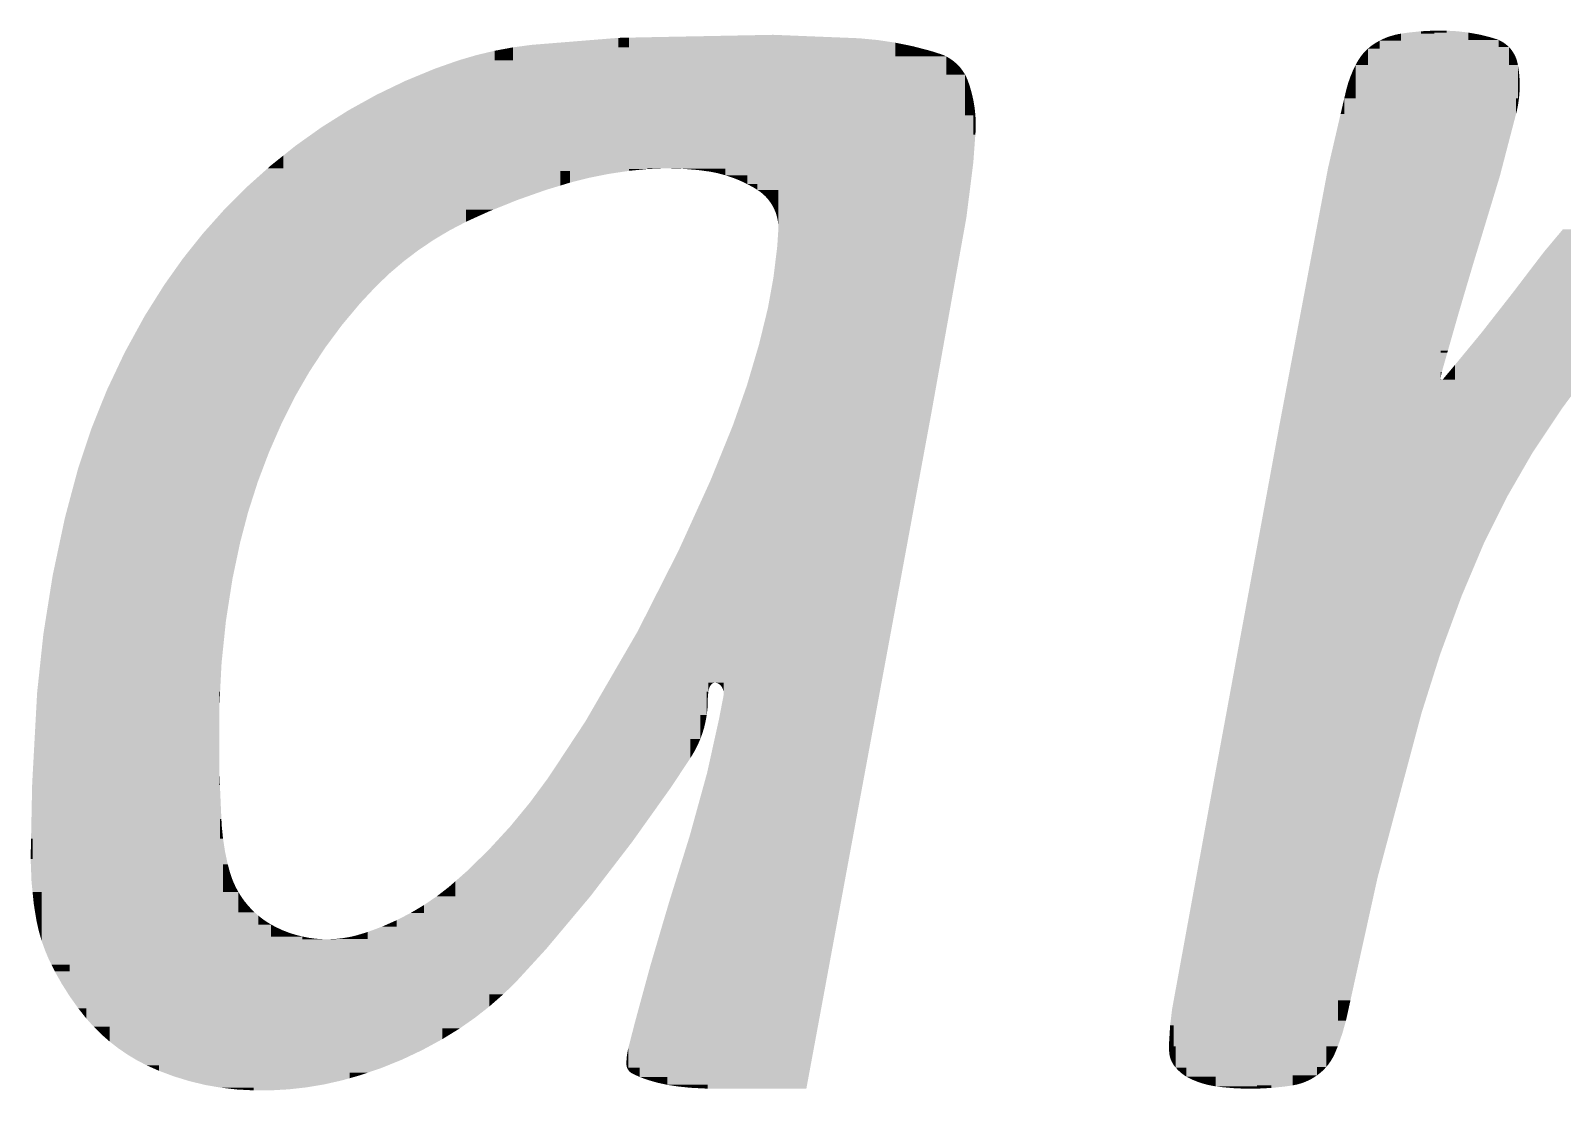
# Model space of a CAD drawing. Extents: x 149 to 8866, y 149 to 4853.
# Drawn here: x 5192.83 to 5232.34, y 4747.76 to 4775.1 of the extents above; entities that cross this region are included whole.
import ezdxf

# ---------------------------------------------------------------- set-up
doc = ezdxf.new("R2010")
doc.units = 0
doc.layers.add('L1D0', color=1, linetype='CONTINUOUS')

msp = doc.modelspace()

# ---------------------------------------------------------------- linework, layer by layer
at = {"layer": 'L1D0'}
for points in [[(5209.608, 4774.946), (5209.987, 4774.953), (5211.316, 4774.946), (5211.316, 4774.979)], [(5211.316, 4774.902), (5211.316, 4774.979), (5211.982, 4774.902), (5211.982, 4774.992)], [(5211.982, 4774.902), (5211.982, 4774.992), (5214.21, 4774.902), (5213.976, 4774.912)], [(5227.923, 4774.962), (5228.024, 4774.99), (5228.024, 4774.962)], [(5228.024, 4774.99), (5228.126, 4775.013), (5228.179, 4774.99), (5228.179, 4775.02)], [(5228.024, 4774.962), (5228.024, 4774.99), (5228.179, 4774.962), (5228.179, 4774.99)], [(5228.179, 4775.02), (5228.35, 4775.047), (5228.694, 4775.02), (5228.694, 4775.083)], [(5228.179, 4774.638), (5228.179, 4775.02), (5229.04, 4774.638), (5229.04, 4775.02)], [(5228.694, 4775.02), (5228.694, 4775.083), (5229.04, 4775.02), (5229.04, 4775.1)], [(5229.04, 4775.049), (5229.04, 4775.1), (5229.355, 4775.049), (5229.355, 4775.1)], [(5229.04, 4774.674), (5229.04, 4775.049), (5229.922, 4774.674), (5229.922, 4775.049)], [(5229.355, 4775.049), (5229.355, 4775.1), (5229.922, 4775.049), (5229.64, 4775.083)], [(5229.922, 4774.856), (5229.922, 4775.049), (5230.202, 4774.856), (5230.202, 4774.999)], [(5230.202, 4774.856), (5230.202, 4774.999), (5230.478, 4774.856), (5230.478, 4774.931)], [(5203.877, 4774.335), (5204.339, 4774.47), (5204.806, 4774.335), (5204.806, 4774.581)], [(5204.806, 4774.335), (5204.806, 4774.581), (5205.279, 4774.335), (5205.279, 4774.669)], [(5205.279, 4774.669), (5205.756, 4774.733), (5205.996, 4774.669), (5205.996, 4774.752)], [(5205.279, 4771.482), (5205.279, 4774.669), (5208.268, 4771.482), (5208.268, 4774.669)], [(5205.996, 4774.669), (5205.996, 4774.752), (5207.988, 4774.669), (5207.988, 4774.913)], [(5207.988, 4774.669), (5207.988, 4774.913), (5208.268, 4774.669), (5208.268, 4774.919)], [(5208.268, 4771.529), (5208.268, 4774.919), (5208.741, 4771.529), (5208.741, 4774.929)], [(5208.741, 4771.546), (5208.741, 4774.929), (5209.608, 4771.546), (5209.608, 4774.946)], [(5209.608, 4771.538), (5209.608, 4774.946), (5211.316, 4771.538), (5211.316, 4774.946)], [(5211.316, 4773.964), (5211.316, 4774.902), (5214.21, 4773.964), (5214.21, 4774.902)], [(5214.21, 4774.789), (5214.21, 4774.902), (5215.139, 4774.789), (5214.676, 4774.858)], [(5214.21, 4774.434), (5214.21, 4774.789), (5215.139, 4774.434), (5215.139, 4774.789)], [(5215.139, 4774.434), (5215.139, 4774.789), (5215.598, 4774.434), (5215.598, 4774.695)], [(5215.598, 4774.434), (5215.598, 4774.695), (5216.051, 4774.434), (5216.051, 4774.576)], [(5216.051, 4774.505), (5216.051, 4774.576), (5216.274, 4774.505)], [(5227.213, 4774.52), (5227.27, 4774.581), (5227.33, 4774.52), (5227.33, 4774.638)], [(5227.33, 4774.638), (5227.394, 4774.691), (5227.631, 4774.638), (5227.631, 4774.691)], [(5227.33, 4774.212), (5227.33, 4774.638), (5229.04, 4774.212), (5229.04, 4774.638)], [(5227.394, 4774.691), (5227.461, 4774.74), (5227.631, 4774.691), (5227.631, 4774.74)], [(5227.461, 4774.74), (5227.496, 4774.762), (5227.54, 4774.74), (5227.54, 4774.791)], [(5227.54, 4774.791), (5227.631, 4774.842), (5227.631, 4774.791)], [(5227.54, 4774.74), (5227.54, 4774.791), (5227.631, 4774.74), (5227.631, 4774.791)], [(5227.631, 4774.842), (5227.726, 4774.888), (5227.923, 4774.842), (5227.923, 4774.888)], [(5227.631, 4774.638), (5227.631, 4774.842), (5228.179, 4774.638), (5228.179, 4774.842)], [(5227.726, 4774.888), (5227.823, 4774.928), (5227.923, 4774.888), (5227.923, 4774.962)], [(5227.923, 4774.842), (5227.923, 4774.962), (5228.179, 4774.842), (5228.179, 4774.962)], [(5229.04, 4774.212), (5229.04, 4774.674), (5230.968, 4774.212), (5230.968, 4774.674)], [(5229.922, 4774.674), (5229.922, 4774.856), (5230.704, 4774.674), (5230.704, 4774.856)], [(5230.478, 4774.856), (5230.478, 4774.931), (5230.614, 4774.856), (5230.614, 4774.889)], [(5230.614, 4774.856), (5230.614, 4774.889), (5230.704, 4774.856), (5230.645, 4774.88)], [(5230.704, 4774.796), (5230.704, 4774.856), (5230.818, 4774.796), (5230.762, 4774.828)], [(5230.704, 4774.759), (5230.704, 4774.796), (5230.871, 4774.759), (5230.818, 4774.796)], [(5230.704, 4774.674), (5230.704, 4774.759), (5230.871, 4774.674), (5230.871, 4774.759)], [(5230.871, 4774.674), (5230.871, 4774.759), (5230.968, 4774.674), (5230.921, 4774.718)], [(5230.968, 4774.575), (5230.968, 4774.674), (5231.05, 4774.575), (5231.011, 4774.626)], [(5230.968, 4774.521), (5230.968, 4774.575), (5231.085, 4774.521), (5231.05, 4774.575)], [(5203.262, 4774.119), (5203.65, 4774.255), (5203.877, 4774.119), (5203.877, 4774.335)], [(5203.877, 4773.804), (5203.877, 4774.335), (5205.279, 4773.804), (5205.279, 4774.335)], [(5214.21, 4773.964), (5214.21, 4774.434), (5216.45, 4773.964), (5216.45, 4774.434)], [(5216.051, 4774.434), (5216.051, 4774.505), (5216.274, 4774.434), (5216.274, 4774.505)], [(5216.274, 4774.466), (5216.274, 4774.505), (5216.382, 4774.466), (5216.31, 4774.494)], [(5216.274, 4774.434), (5216.274, 4774.466), (5216.45, 4774.434), (5216.382, 4774.466)], [(5216.45, 4774.355), (5216.45, 4774.434), (5216.581, 4774.355), (5216.517, 4774.397)], [(5216.45, 4774.31), (5216.45, 4774.355), (5216.642, 4774.31), (5216.581, 4774.355)], [(5216.45, 4774.261), (5216.45, 4774.31), (5216.7, 4774.261), (5216.642, 4774.31)], [(5216.45, 4774.208), (5216.45, 4774.261), (5216.755, 4774.208), (5216.7, 4774.261)], [(5216.45, 4774.092), (5216.45, 4774.208), (5216.755, 4774.092), (5216.755, 4774.208)], [(5216.755, 4774.092), (5216.755, 4774.208), (5216.853, 4774.092), (5216.807, 4774.152)], [(5226.877, 4773.914), (5226.939, 4774.065), (5227.009, 4773.914), (5227.009, 4774.212)], [(5227.009, 4774.212), (5227.048, 4774.283), (5227.33, 4774.212), (5227.33, 4774.283)], [(5227.009, 4773.354), (5227.009, 4774.212), (5231.196, 4773.354), (5231.196, 4774.212)], [(5227.048, 4774.283), (5227.069, 4774.319), (5227.33, 4774.283), (5227.33, 4774.319)], [(5227.069, 4774.319), (5227.113, 4774.389), (5227.33, 4774.319), (5227.33, 4774.389)], [(5227.113, 4774.389), (5227.161, 4774.456), (5227.33, 4774.389), (5227.33, 4774.456)], [(5227.161, 4774.456), (5227.213, 4774.52), (5227.33, 4774.456), (5227.33, 4774.52)], [(5230.968, 4774.464), (5230.968, 4774.521), (5231.116, 4774.464), (5231.085, 4774.521)], [(5230.968, 4774.406), (5230.968, 4774.464), (5231.143, 4774.406), (5231.116, 4774.464)], [(5230.968, 4774.345), (5230.968, 4774.406), (5231.165, 4774.345), (5231.143, 4774.406)], [(5230.968, 4774.283), (5230.968, 4774.345), (5231.182, 4774.283), (5231.165, 4774.345)], [(5230.968, 4774.212), (5230.968, 4774.283), (5231.196, 4774.212), (5231.182, 4774.283)], [(5231.196, 4774.009), (5231.196, 4774.212), (5231.227, 4774.009), (5231.204, 4774.171)], [(5201.038, 4773.048), (5201.758, 4773.447), (5202.5, 4773.048), (5202.5, 4773.804)], [(5202.5, 4773.804), (5203.262, 4774.119), (5203.877, 4773.804), (5203.877, 4774.119)], [(5202.5, 4772.609), (5202.5, 4773.804), (5205.279, 4772.609), (5205.279, 4773.804)], [(5211.316, 4772.915), (5211.316, 4773.964), (5216.937, 4772.915), (5216.937, 4773.964)], [(5216.45, 4773.964), (5216.45, 4774.092), (5216.853, 4773.964), (5216.853, 4774.092)], [(5216.853, 4773.964), (5216.853, 4774.092), (5216.937, 4773.964), (5216.898, 4774.029)], [(5216.937, 4773.826), (5216.937, 4773.964), (5217.002, 4773.826), (5216.971, 4773.896)], [(5216.937, 4773.79), (5216.937, 4773.826), (5217.014, 4773.79), (5217.002, 4773.826)], [(5216.937, 4773.697), (5216.937, 4773.79), (5217.048, 4773.697), (5217.014, 4773.79)], [(5226.823, 4773.761), (5226.877, 4773.914), (5227.009, 4773.761), (5227.009, 4773.914)], [(5231.196, 4773.846), (5231.196, 4774.009), (5231.24, 4773.846), (5231.227, 4774.009)], [(5231.196, 4773.682), (5231.196, 4773.846), (5231.244, 4773.682), (5231.24, 4773.846)], [(5216.937, 4773.505), (5216.937, 4773.697), (5217.104, 4773.505), (5217.048, 4773.697)], [(5216.937, 4773.31), (5216.937, 4773.505), (5217.149, 4773.31), (5217.104, 4773.505)], [(5226.718, 4773.354), (5226.758, 4773.525), (5227.009, 4773.354), (5227.009, 4773.525)], [(5226.758, 4773.525), (5226.777, 4773.604), (5227.009, 4773.525), (5227.009, 4773.604)], [(5226.777, 4773.604), (5226.823, 4773.761), (5227.009, 4773.604), (5227.009, 4773.761)], [(5231.196, 4773.518), (5231.196, 4773.682), (5231.239, 4773.518), (5231.244, 4773.682)], [(5231.196, 4773.354), (5231.196, 4773.518), (5231.225, 4773.354), (5231.239, 4773.518)], [(5200.34, 4772.609), (5201.038, 4773.048), (5202.5, 4772.609), (5202.5, 4773.048)], [(5216.937, 4773.113), (5216.937, 4773.31), (5217.182, 4773.113), (5217.149, 4773.31)], [(5216.937, 4772.915), (5216.937, 4773.113), (5217.203, 4772.915), (5217.182, 4773.113)], [(5226.624, 4772.952), (5226.718, 4773.354), (5226.718, 4772.952)], [(5226.718, 4772.952), (5226.718, 4773.354), (5231.149, 4772.952), (5231.149, 4773.354)], [(5231.149, 4773.193), (5231.149, 4773.354), (5231.202, 4773.193), (5231.225, 4773.354)], [(5231.149, 4772.952), (5231.149, 4773.193), (5231.17, 4773.032), (5231.202, 4773.193)], [(5199.669, 4772.132), (5200.34, 4772.609), (5200.34, 4772.132)], [(5200.34, 4770.686), (5200.34, 4772.609), (5205.279, 4770.686), (5205.279, 4772.609)], [(5211.316, 4771.142), (5211.316, 4772.915), (5211.579, 4771.142), (5211.579, 4772.915)], [(5211.579, 4771.701), (5211.579, 4772.915), (5217.149, 4771.701), (5217.149, 4772.915)], [(5217.149, 4772.716), (5217.149, 4772.915), (5217.212, 4772.716), (5217.203, 4772.915)], [(5217.149, 4772.516), (5217.149, 4772.716), (5217.209, 4772.516), (5217.212, 4772.716)], [(5226.299, 4771.555), (5226.624, 4772.952), (5230.785, 4771.555), (5231.149, 4772.952)], [(5217.149, 4772.417), (5217.149, 4772.516), (5217.201, 4772.417), (5217.209, 4772.516)], [(5217.149, 4771.701), (5217.149, 4772.417), (5217.201, 4772.417)], [(5198.946, 4771.546), (5199.024, 4771.616), (5199.347, 4771.546), (5199.347, 4771.874)], [(5199.347, 4771.874), (5199.669, 4772.132), (5200.34, 4771.874), (5200.34, 4772.132)], [(5199.347, 4771.546), (5199.347, 4771.874), (5200.34, 4771.546), (5200.34, 4771.874)], [(5198.409, 4771.065), (5198.946, 4771.546), (5200.34, 4771.065), (5200.34, 4771.546)], [(5205.279, 4771.102), (5205.279, 4771.482), (5206.497, 4771.102), (5206.497, 4771.482)], [(5206.497, 4771.102), (5206.497, 4771.482), (5206.745, 4771.178), (5206.745, 4771.482)], [(5206.745, 4771.178), (5206.745, 4771.482), (5207.247, 4771.304), (5207.247, 4771.482)], [(5207.247, 4771.304), (5207.247, 4771.482), (5207.756, 4771.405), (5207.756, 4771.482)], [(5207.756, 4771.405), (5207.756, 4771.482), (5208.268, 4771.482)], [(5208.268, 4771.482), (5208.268, 4771.529), (5208.526, 4771.508), (5208.741, 4771.529)], [(5208.741, 4771.529), (5208.741, 4771.546), (5209.174, 4771.546)], [(5209.608, 4771.538), (5209.174, 4771.546), (5209.608, 4771.546)], [(5210.041, 4771.504), (5209.608, 4771.538), (5210.041, 4771.538)], [(5210.256, 4771.475), (5210.041, 4771.504), (5210.256, 4771.538), (5210.041, 4771.538)], [(5210.256, 4771.475), (5210.256, 4771.538), (5210.556, 4771.475), (5210.556, 4771.538)], [(5210.556, 4771.421), (5210.357, 4771.461), (5210.556, 4771.475), (5210.256, 4771.475)], [(5210.752, 4771.368), (5210.556, 4771.421), (5210.752, 4771.538), (5210.556, 4771.538)], [(5210.752, 4771.368), (5210.752, 4771.538), (5211.316, 4771.368), (5211.316, 4771.538)], [(5211.579, 4770.99), (5211.579, 4771.701), (5217.06, 4770.99), (5217.149, 4771.701)], [(5226.262, 4771.361), (5226.299, 4771.555), (5230.735, 4771.361), (5230.785, 4771.555)], [(5197.825, 4770.48), (5198.409, 4771.065), (5200.34, 4770.48), (5200.34, 4771.065)], [(5205.279, 4770.988), (5205.279, 4771.102), (5206.119, 4770.988), (5206.497, 4771.102)], [(5210.944, 4771.305), (5210.752, 4771.368), (5210.944, 4771.368)], [(5210.944, 4771.305), (5210.944, 4771.368), (5211.316, 4771.305), (5211.316, 4771.368)], [(5211.132, 4771.229), (5210.944, 4771.305), (5211.316, 4771.229), (5211.316, 4771.305)], [(5211.316, 4771.142), (5211.132, 4771.229), (5211.316, 4771.229)], [(5211.579, 4770.99), (5211.494, 4771.044), (5211.579, 4771.142), (5211.316, 4771.142)], [(5225.964, 4769.786), (5226.262, 4771.361), (5230.258, 4769.786), (5230.735, 4771.361)], [(5200.34, 4770.48), (5200.34, 4770.686), (5204.767, 4770.48), (5205.279, 4770.686)], [(5205.279, 4770.686), (5205.279, 4770.988), (5205.372, 4770.724), (5206.119, 4770.988)], [(5211.612, 4770.969), (5211.579, 4770.99), (5211.734, 4770.969), (5211.734, 4770.99)], [(5211.675, 4770.923), (5211.612, 4770.969), (5211.734, 4770.923), (5211.734, 4770.969)], [(5211.734, 4770.873), (5211.675, 4770.923), (5211.734, 4770.923)], [(5211.734, 4770.873), (5211.734, 4770.99), (5212.12, 4770.873), (5212.12, 4770.99)], [(5211.843, 4770.761), (5211.79, 4770.819), (5211.843, 4770.873), (5211.734, 4770.873)], [(5211.843, 4770.761), (5211.843, 4770.873), (5212.12, 4770.761), (5212.12, 4770.873)], [(5211.891, 4770.7), (5211.843, 4770.761), (5212.12, 4770.7), (5212.12, 4770.761)], [(5211.936, 4770.636), (5211.891, 4770.7), (5212.12, 4770.636), (5212.12, 4770.7)], [(5211.976, 4770.569), (5211.936, 4770.636), (5212.12, 4770.569), (5212.12, 4770.636)], [(5212.12, 4769.932), (5212.12, 4770.99), (5216.908, 4769.932), (5216.908, 4770.99)], [(5216.908, 4769.932), (5216.908, 4770.99), (5216.97, 4770.277), (5217.06, 4770.99)], [(5196.759, 4769.217), (5197.274, 4769.863), (5197.825, 4769.217), (5197.825, 4770.48)], [(5197.825, 4769.217), (5197.825, 4770.48), (5201.589, 4769.217), (5201.589, 4770.48)], [(5201.589, 4769.702), (5201.589, 4770.48), (5203.231, 4769.702), (5203.231, 4770.48)], [(5203.231, 4770.166), (5203.231, 4770.48), (5204.061, 4770.166), (5204.061, 4770.48)], [(5204.061, 4770.265), (5204.061, 4770.48), (5204.277, 4770.265), (5204.277, 4770.48)], [(5204.061, 4770.166), (5204.061, 4770.265), (5204.277, 4770.265)], [(5204.277, 4770.265), (5204.277, 4770.48), (5204.638, 4770.428), (5204.767, 4770.48)], [(5212.011, 4770.5), (5211.976, 4770.569), (5212.12, 4770.5), (5212.12, 4770.569)], [(5212.042, 4770.428), (5212.011, 4770.5), (5212.12, 4770.428), (5212.12, 4770.5)], [(5212.067, 4770.355), (5212.042, 4770.428), (5212.12, 4770.355), (5212.12, 4770.428)], [(5212.088, 4770.28), (5212.067, 4770.355), (5212.12, 4770.28), (5212.12, 4770.355)], [(5212.104, 4770.204), (5212.088, 4770.28), (5212.12, 4770.204), (5212.12, 4770.28)], [(5203.231, 4769.702), (5203.231, 4770.166), (5203.64, 4769.946), (5204.061, 4770.166)], [(5211.993, 4768.727), (5212.091, 4769.529), (5212.117, 4768.727), (5212.117, 4769.932)], [(5212.114, 4770.127), (5212.104, 4770.204), (5212.12, 4770.127), (5212.12, 4770.204)], [(5212.12, 4770.049), (5212.114, 4770.127), (5212.12, 4770.127)], [(5212.117, 4769.932), (5212.12, 4769.97), (5212.12, 4769.932)], [(5212.117, 4768.727), (5212.117, 4769.932), (5216.692, 4768.727), (5216.692, 4769.932)], [(5216.692, 4768.727), (5216.692, 4769.932), (5216.843, 4769.571), (5216.908, 4769.932)], [(5231.868, 4769.389), (5232.358, 4769.974), (5234.748, 4769.389), (5234.748, 4769.974)], [(5201.589, 4769.436), (5201.589, 4769.702), (5202.837, 4769.436), (5203.231, 4769.702)], [(5201.589, 4769.149), (5201.589, 4769.436), (5202.458, 4769.149), (5202.837, 4769.436)], [(5225.691, 4768.338), (5225.923, 4769.567), (5229.823, 4768.338), (5229.823, 4769.567)], [(5225.923, 4769.567), (5225.964, 4769.786), (5229.823, 4769.567), (5229.823, 4769.786)], [(5229.823, 4769.12), (5229.823, 4769.786), (5230.055, 4769.12), (5230.258, 4769.786)], [(5196.153, 4768.339), (5196.281, 4768.543), (5196.759, 4768.339), (5196.759, 4769.217)], [(5196.759, 4768.339), (5196.759, 4769.217), (5201.589, 4768.339), (5201.589, 4769.217)], [(5201.589, 4768.84), (5201.589, 4769.149), (5202.095, 4768.84), (5202.458, 4769.149)], [(5229.823, 4768.338), (5229.823, 4769.12), (5229.857, 4768.453), (5230.055, 4769.12)], [(5231.066, 4768.338), (5231.504, 4768.913), (5231.868, 4768.338), (5231.868, 4769.389)], [(5231.868, 4768.338), (5231.868, 4769.389), (5234.748, 4768.338), (5234.748, 4769.389)], [(5201.589, 4768.339), (5201.589, 4768.84), (5201.751, 4768.512), (5202.095, 4768.84)], [(5211.848, 4767.933), (5211.993, 4768.727), (5216.55, 4767.933), (5216.692, 4768.727)], [(5195.774, 4767.737), (5196.061, 4768.193), (5196.153, 4767.737), (5196.153, 4768.339)], [(5196.153, 4767.737), (5196.153, 4768.339), (5200.022, 4767.737), (5200.022, 4768.339)], [(5200.022, 4768.07), (5200.022, 4768.339), (5201.337, 4768.07), (5201.589, 4768.339)], [(5225.603, 4767.873), (5225.691, 4768.338), (5229.686, 4767.873), (5229.823, 4768.338)], [(5230.621, 4767.77), (5231.066, 4768.338), (5233.466, 4767.77), (5233.466, 4768.338)], [(5200.022, 4767.505), (5200.022, 4768.07), (5200.864, 4767.505), (5201.337, 4768.07)], [(5211.622, 4767.007), (5211.752, 4767.54), (5211.848, 4767.007), (5211.848, 4767.933)], [(5211.848, 4767.007), (5211.848, 4767.933), (5216.384, 4767.007), (5216.55, 4767.933)], [(5225.409, 4766.846), (5225.603, 4767.873), (5229.392, 4766.846), (5229.392, 4767.873)], [(5229.392, 4766.846), (5229.392, 4767.873), (5229.519, 4767.292), (5229.686, 4767.873)], [(5195.023, 4766.298), (5195.256, 4766.791), (5195.774, 4766.298), (5195.774, 4767.737)], [(5195.774, 4766.298), (5195.774, 4767.737), (5200.022, 4766.298), (5200.022, 4767.737)], [(5200.022, 4766.298), (5200.022, 4767.505), (5200.426, 4766.914), (5200.864, 4767.505)], [(5229.879, 4766.846), (5230.256, 4767.303), (5230.621, 4766.846), (5230.621, 4767.77)], [(5230.621, 4766.846), (5230.621, 4767.77), (5233.466, 4766.846), (5233.466, 4767.77)], [(5211.312, 4765.956), (5211.622, 4767.007), (5216.196, 4765.956), (5216.384, 4767.007)], [(5225.125, 4765.344), (5225.409, 4766.846), (5229.208, 4765.344), (5229.208, 4766.846)], [(5229.208, 4766.791), (5229.208, 4766.846), (5229.376, 4766.791), (5229.392, 4766.846)], [(5229.208, 4766.29), (5229.208, 4766.791), (5229.234, 4766.29), (5229.376, 4766.791)], [(5229.571, 4765.344), (5229.571, 4766.472), (5229.879, 4765.344), (5229.879, 4766.846)], [(5229.879, 4766.494), (5229.879, 4766.846), (5233.178, 4766.494), (5233.466, 4766.846)], [(5194.601, 4765.332), (5194.795, 4765.816), (5195.023, 4765.332), (5195.023, 4766.298)], [(5195.023, 4765.332), (5195.023, 4766.298), (5199.49, 4765.332), (5199.49, 4766.298)], [(5199.49, 4765.332), (5199.49, 4766.298), (5199.654, 4765.661), (5200.022, 4766.298)], [(5229.208, 4766.263), (5229.208, 4766.29), (5229.226, 4766.263), (5229.234, 4766.29)], [(5229.26, 4766.101), (5229.571, 4766.472), (5229.571, 4766.101)], [(5229.879, 4765.344), (5229.879, 4766.494), (5232.329, 4765.344), (5233.178, 4766.494)], [(5210.743, 4764.413), (5210.949, 4764.921), (5211.312, 4764.413), (5211.312, 4765.956)], [(5211.312, 4764.413), (5211.312, 4765.956), (5215.915, 4764.413), (5215.915, 4765.956)], [(5215.915, 4764.413), (5215.915, 4765.956), (5216.069, 4765.245), (5216.196, 4765.956)], [(5229.208, 4766.206), (5229.208, 4766.263), (5229.215, 4766.206), (5229.226, 4766.263)], [(5229.208, 4766.149), (5229.208, 4766.206), (5229.215, 4766.206)], [(5229.208, 4766.103), (5229.208, 4766.114), (5229.212, 4766.103)], [(5229.208, 4766.095), (5229.208, 4766.103), (5229.221, 4766.095), (5229.212, 4766.103)], [(5229.208, 4766.09), (5229.208, 4766.095), (5229.232, 4766.09), (5229.221, 4766.095)], [(5229.208, 4765.344), (5229.208, 4766.09), (5229.571, 4765.344), (5229.571, 4766.09)], [(5229.245, 4766.09), (5229.256, 4766.096), (5229.26, 4766.09), (5229.26, 4766.101)], [(5229.26, 4766.09), (5229.26, 4766.101), (5229.571, 4766.09), (5229.571, 4766.101)], [(5194.197, 4764.22), (5194.394, 4764.814), (5194.601, 4764.22), (5194.601, 4765.332)], [(5194.601, 4764.22), (5194.601, 4765.332), (5198.98, 4764.22), (5198.98, 4765.332)], [(5198.98, 4764.22), (5198.98, 4765.332), (5199.307, 4764.967), (5199.49, 4765.332)], [(5225.039, 4764.89), (5225.125, 4765.344), (5230.906, 4764.89), (5230.906, 4765.344)], [(5230.906, 4764.749), (5230.906, 4765.344), (5231.934, 4764.749), (5232.329, 4765.344)], [(5224.701, 4763.052), (5225.039, 4764.89), (5230.906, 4763.052), (5230.906, 4764.89)], [(5230.906, 4764.198), (5230.906, 4764.749), (5231.567, 4764.198), (5231.934, 4764.749)], [(5210.369, 4763.492), (5210.743, 4764.413), (5215.745, 4763.492), (5215.915, 4764.413)], [(5193.914, 4763.27), (5194.054, 4763.791), (5194.197, 4763.27), (5194.197, 4764.22)], [(5194.197, 4763.27), (5194.197, 4764.22), (5198.632, 4763.27), (5198.632, 4764.22)], [(5198.632, 4763.27), (5198.632, 4764.22), (5198.692, 4763.458), (5198.98, 4764.22)], [(5230.906, 4763.052), (5230.906, 4764.198), (5231.567, 4764.198)], [(5193.581, 4761.893), (5193.717, 4762.532), (5193.914, 4761.893), (5193.914, 4763.27)], [(5193.914, 4761.893), (5193.914, 4763.27), (5198.236, 4761.893), (5198.236, 4763.27)], [(5198.236, 4761.893), (5198.236, 4763.27), (5198.443, 4762.681), (5198.632, 4763.27)], [(5209.545, 4761.682), (5210.369, 4763.492), (5215.411, 4761.682), (5215.745, 4763.492)], [(5224.483, 4761.867), (5224.701, 4763.052), (5230.317, 4761.867), (5230.906, 4763.052)], [(5193.387, 4760.957), (5193.4, 4761.039), (5193.581, 4760.957), (5193.581, 4761.893)], [(5193.581, 4760.957), (5193.581, 4761.893), (5198.039, 4760.957), (5198.039, 4761.893)], [(5198.039, 4760.957), (5198.039, 4761.893), (5198.152, 4761.494), (5198.236, 4761.893)], [(5208.49, 4759.6), (5209.096, 4760.796), (5209.545, 4759.6), (5209.545, 4761.682)], [(5209.545, 4760.925), (5209.545, 4761.682), (5215.271, 4760.925), (5215.411, 4761.682)], [(5224.177, 4760.209), (5224.483, 4761.867), (5229.633, 4760.209), (5229.633, 4761.867)], [(5229.633, 4761.258), (5229.633, 4761.867), (5230.06, 4761.258), (5230.317, 4761.867)], [(5229.633, 4760.209), (5229.633, 4761.258), (5229.748, 4760.52), (5230.06, 4761.258)], [(5193.215, 4759.873), (5193.387, 4760.957), (5197.87, 4759.873), (5198.039, 4760.957)], [(5209.545, 4759.6), (5209.545, 4760.925), (5215.026, 4759.6), (5215.271, 4760.925)], [(5223.957, 4759.017), (5224.177, 4760.209), (5229.194, 4759.017), (5229.633, 4760.209)], [(5193.081, 4758.782), (5193.161, 4759.531), (5193.215, 4758.782), (5193.215, 4759.873)], [(5193.215, 4758.782), (5193.215, 4759.873), (5197.757, 4758.782), (5197.87, 4759.873)], [(5207.586, 4758.042), (5208.49, 4759.6), (5208.49, 4758.042)], [(5208.49, 4758.042), (5208.49, 4759.6), (5210.315, 4758.042), (5210.315, 4759.6)], [(5210.315, 4758.275), (5210.315, 4759.6), (5210.708, 4758.275), (5210.708, 4759.6)], [(5210.708, 4758.042), (5210.708, 4759.6), (5214.737, 4758.042), (5215.026, 4759.6)], [(5193.002, 4758.042), (5193.081, 4758.782), (5197.719, 4758.042), (5197.757, 4758.782)], [(5223.676, 4757.489), (5223.957, 4759.017), (5228.71, 4757.489), (5229.194, 4759.017)], [(5192.958, 4757.25), (5192.999, 4758.012), (5193.002, 4757.25), (5193.002, 4758.042)], [(5193.002, 4757.25), (5193.002, 4758.042), (5197.7, 4757.25), (5197.7, 4758.042)], [(5197.7, 4757.686), (5197.7, 4758.042), (5197.719, 4758.042)], [(5207.236, 4757.438), (5207.586, 4758.042), (5207.586, 4757.438)], [(5207.586, 4757.438), (5207.586, 4758.042), (5210.272, 4757.438), (5210.272, 4758.042)], [(5210.272, 4757.96), (5210.272, 4758.042), (5210.305, 4757.96), (5210.315, 4758.042)], [(5210.315, 4758.243), (5210.315, 4758.275), (5210.402, 4758.243), (5210.402, 4758.275)], [(5210.315, 4758.222), (5210.315, 4758.243), (5210.383, 4758.222), (5210.383, 4758.243)], [(5210.315, 4758.193), (5210.315, 4758.222), (5210.364, 4758.193), (5210.383, 4758.222)], [(5210.315, 4758.164), (5210.315, 4758.193), (5210.348, 4758.164), (5210.364, 4758.193)], [(5210.315, 4758.132), (5210.315, 4758.164), (5210.335, 4758.132), (5210.348, 4758.164)], [(5210.315, 4758.099), (5210.315, 4758.132), (5210.325, 4758.099), (5210.335, 4758.132)], [(5210.315, 4758.042), (5210.315, 4758.099), (5210.322, 4758.082), (5210.325, 4758.099)], [(5210.383, 4758.222), (5210.383, 4758.243), (5210.395, 4758.234), (5210.402, 4758.243)], [(5210.402, 4758.268), (5210.402, 4758.275), (5210.442, 4758.268), (5210.442, 4758.275)], [(5210.402, 4758.257), (5210.402, 4758.268), (5210.421, 4758.257), (5210.442, 4758.268)], [(5210.402, 4758.243), (5210.402, 4758.257), (5210.421, 4758.257)], [(5210.442, 4758.268), (5210.442, 4758.275), (5210.465, 4758.274), (5210.488, 4758.275)], [(5210.517, 4758.271), (5210.5, 4758.273), (5210.517, 4758.275), (5210.488, 4758.275)], [(5210.551, 4758.26), (5210.517, 4758.271), (5210.551, 4758.275), (5210.517, 4758.275)], [(5210.551, 4758.26), (5210.551, 4758.275), (5210.609, 4758.26), (5210.609, 4758.275)], [(5210.581, 4758.244), (5210.551, 4758.26), (5210.609, 4758.244), (5210.609, 4758.26)], [(5210.609, 4758.224), (5210.581, 4758.244), (5210.609, 4758.244)], [(5210.609, 4758.224), (5210.609, 4758.275), (5210.708, 4758.224), (5210.708, 4758.275)], [(5210.635, 4758.199), (5210.622, 4758.212), (5210.635, 4758.224), (5210.609, 4758.224)], [(5210.635, 4758.199), (5210.635, 4758.224), (5210.708, 4758.199), (5210.708, 4758.224)], [(5210.658, 4758.169), (5210.635, 4758.199), (5210.708, 4758.169), (5210.708, 4758.199)], [(5210.677, 4758.138), (5210.658, 4758.169), (5210.708, 4758.138), (5210.708, 4758.169)], [(5210.692, 4758.103), (5210.677, 4758.138), (5210.708, 4758.103), (5210.708, 4758.138)], [(5210.708, 4758.042), (5210.703, 4758.068), (5210.708, 4758.103), (5210.692, 4758.103)], [(5210.705, 4757.939), (5210.709, 4757.957), (5210.712, 4757.939), (5210.712, 4757.994)], [(5210.712, 4757.994), (5210.71, 4758.031), (5210.712, 4758.042), (5210.708, 4758.042)], [(5210.712, 4756.69), (5210.712, 4758.042), (5214.487, 4756.69), (5214.737, 4758.042)], [(5210.272, 4757.878), (5210.272, 4757.96), (5210.3, 4757.878), (5210.305, 4757.96)], [(5210.272, 4757.757), (5210.272, 4757.878), (5210.3, 4757.757), (5210.3, 4757.878)], [(5210.272, 4757.438), (5210.272, 4757.757), (5210.291, 4757.597), (5210.3, 4757.757)], [(5210.584, 4757.312), (5210.705, 4757.939), (5210.712, 4757.312), (5210.712, 4757.939)], [(5192.871, 4755.637), (5192.887, 4755.945), (5192.958, 4755.637), (5192.958, 4757.25)], [(5192.958, 4755.637), (5192.958, 4757.25), (5197.7, 4755.637), (5197.7, 4757.25)], [(5206.843, 4756.822), (5207.144, 4757.279), (5207.236, 4756.822), (5207.236, 4757.438)], [(5207.236, 4756.822), (5207.236, 4757.438), (5210.107, 4756.822), (5210.107, 4757.438)], [(5210.107, 4757.281), (5210.107, 4757.438), (5210.244, 4757.281), (5210.272, 4757.438)], [(5210.107, 4757.125), (5210.107, 4757.281), (5210.208, 4757.125), (5210.244, 4757.281)], [(5210.446, 4756.69), (5210.584, 4757.312), (5210.712, 4756.69), (5210.712, 4757.312)], [(5223.533, 4756.715), (5223.676, 4757.489), (5228.504, 4756.715), (5228.71, 4757.489)], [(5206.406, 4756.159), (5206.843, 4756.822), (5206.843, 4756.159)], [(5206.843, 4756.327), (5206.843, 4756.822), (5209.847, 4756.327), (5209.847, 4756.822)], [(5209.847, 4756.675), (5209.847, 4756.822), (5210.043, 4756.675), (5210.107, 4756.822)], [(5210.107, 4756.822), (5210.107, 4757.125), (5210.161, 4756.972), (5210.208, 4757.125)], [(5209.847, 4756.533), (5209.847, 4756.675), (5209.971, 4756.533), (5210.043, 4756.675)], [(5209.847, 4756.327), (5209.847, 4756.533), (5209.891, 4756.394), (5209.971, 4756.533)], [(5210.279, 4755.938), (5210.446, 4756.69), (5214.348, 4755.938), (5214.487, 4756.69)], [(5223.243, 4755.143), (5223.533, 4756.715), (5228.084, 4755.143), (5228.504, 4756.715)], [(5206.185, 4755.825), (5206.406, 4756.159), (5206.843, 4755.825), (5206.843, 4756.159)], [(5206.843, 4755.597), (5206.843, 4756.327), (5209.366, 4755.597), (5209.847, 4756.327)], [(5192.843, 4754.253), (5192.871, 4755.637), (5197.714, 4754.253), (5197.714, 4755.637)], [(5197.7, 4755.637), (5197.7, 4755.945), (5197.714, 4755.637)], [(5197.714, 4754.755), (5197.714, 4755.637), (5197.753, 4754.755)], [(5206.017, 4755.597), (5206.185, 4755.825), (5206.843, 4755.597), (5206.843, 4755.825)], [(5210.074, 4755.195), (5210.279, 4755.938), (5214.21, 4755.195), (5214.348, 4755.938)], [(5205.201, 4754.563), (5205.71, 4755.181), (5206.017, 4754.563), (5206.017, 4755.597)], [(5206.017, 4754.563), (5206.017, 4755.597), (5208.63, 4754.563), (5209.366, 4755.597)], [(5209.837, 4754.335), (5210.074, 4755.195), (5214.051, 4754.335), (5214.21, 4755.195)], [(5222.895, 4753.239), (5223.243, 4755.143), (5227.575, 4753.239), (5228.084, 4755.143)], [(5197.714, 4754.587), (5197.714, 4754.755), (5197.761, 4754.587), (5197.753, 4754.755)], [(5197.714, 4754.253), (5197.714, 4754.587), (5197.795, 4754.253), (5197.761, 4754.587)], [(5204.659, 4753.974), (5205.201, 4754.563), (5205.201, 4753.974)], [(5205.201, 4754.171), (5205.201, 4754.563), (5208.351, 4754.171), (5208.63, 4754.563)], [(5192.838, 4754.022), (5192.843, 4754.253), (5192.882, 4754.022), (5192.882, 4754.253)], [(5192.882, 4752.874), (5192.882, 4754.253), (5197.795, 4752.874), (5197.795, 4754.253)], [(5197.795, 4753.592), (5197.795, 4754.253), (5197.916, 4753.592), (5197.846, 4753.921)], [(5205.201, 4753.149), (5205.201, 4754.171), (5207.566, 4753.149), (5207.566, 4754.171)], [(5207.566, 4753.149), (5207.566, 4754.171), (5207.818, 4753.477), (5208.351, 4754.171)], [(5209.572, 4753.483), (5209.837, 4754.335), (5213.893, 4753.483), (5214.051, 4754.335)], [(5192.832, 4753.728), (5192.838, 4754.022), (5192.882, 4753.728), (5192.882, 4754.022)], [(5192.882, 4752.874), (5192.855, 4753.142), (5192.882, 4753.728), (5192.832, 4753.728)], [(5204.088, 4753.414), (5204.659, 4753.974), (5205.201, 4753.414), (5205.201, 4753.974)], [(5197.795, 4753.429), (5197.795, 4753.592), (5197.96, 4753.429), (5197.916, 4753.592)], [(5197.795, 4753.365), (5197.795, 4753.429), (5197.978, 4753.365), (5197.96, 4753.429)], [(5197.795, 4753.238), (5197.795, 4753.365), (5198.021, 4753.238), (5197.978, 4753.365)], [(5197.795, 4753.114), (5197.795, 4753.238), (5198.07, 4753.114), (5198.021, 4753.238)], [(5203.787, 4753.149), (5204.088, 4753.414), (5205.201, 4753.149), (5205.201, 4753.414)], [(5209.303, 4752.617), (5209.572, 4753.483), (5213.733, 4752.617), (5213.893, 4753.483)], [(5222.317, 4750.075), (5222.895, 4753.239), (5226.876, 4750.075), (5227.575, 4753.239)], [(5192.914, 4752.557), (5192.882, 4752.874), (5193.115, 4752.557), (5193.115, 4752.874)], [(5193.115, 4751.617), (5193.115, 4752.874), (5198.191, 4751.617), (5198.191, 4752.874)], [(5197.795, 4752.993), (5197.795, 4753.114), (5198.127, 4752.993), (5198.07, 4753.114)], [(5197.795, 4752.874), (5197.795, 4752.993), (5198.191, 4752.874), (5198.127, 4752.993)], [(5198.191, 4752.761), (5198.191, 4752.874), (5198.261, 4752.761)], [(5203.315, 4752.767), (5203.635, 4753.016), (5203.787, 4752.767), (5203.787, 4753.149)], [(5203.787, 4751.982), (5203.787, 4753.149), (5206.615, 4751.982), (5206.615, 4753.149)], [(5206.615, 4751.982), (5206.615, 4753.149), (5207.275, 4752.769), (5207.566, 4753.149)], [(5192.961, 4752.267), (5192.914, 4752.557), (5193.115, 4752.267), (5193.115, 4752.557)], [(5198.191, 4752.651), (5198.191, 4752.761), (5198.338, 4752.651), (5198.261, 4752.761)], [(5198.191, 4752.547), (5198.191, 4752.651), (5198.422, 4752.547), (5198.338, 4752.651)], [(5198.191, 4752.447), (5198.191, 4752.547), (5198.511, 4752.447), (5198.422, 4752.547)], [(5198.191, 4752.352), (5198.191, 4752.447), (5198.606, 4752.352), (5198.511, 4752.447)], [(5202.632, 4752.331), (5202.98, 4752.539), (5202.98, 4752.331)], [(5202.98, 4752.539), (5203.315, 4752.767), (5203.787, 4752.539), (5203.787, 4752.767)], [(5202.98, 4751.982), (5202.98, 4752.539), (5203.787, 4751.982), (5203.787, 4752.539)], [(5209.046, 4751.748), (5209.303, 4752.617), (5213.572, 4751.748), (5213.733, 4752.617)], [(5192.983, 4752.135), (5192.961, 4752.267), (5193.115, 4752.135), (5193.115, 4752.267)], [(5193.041, 4751.874), (5192.983, 4752.135), (5193.115, 4751.874), (5193.115, 4752.135)], [(5198.191, 4752.264), (5198.191, 4752.352), (5198.706, 4752.264), (5198.606, 4752.352)], [(5198.191, 4752.035), (5198.191, 4752.264), (5198.706, 4752.035), (5198.706, 4752.264)], [(5198.706, 4752.181), (5198.706, 4752.264), (5198.811, 4752.181)], [(5198.706, 4752.105), (5198.706, 4752.181), (5198.921, 4752.105), (5198.811, 4752.181)], [(5198.706, 4752.035), (5198.706, 4752.105), (5199.035, 4752.035), (5198.921, 4752.105)], [(5201.902, 4751.982), (5202.272, 4752.146), (5202.272, 4751.982)], [(5202.272, 4752.146), (5202.632, 4752.331), (5202.98, 4752.146), (5202.98, 4752.331)], [(5202.272, 4751.982), (5202.272, 4752.146), (5202.98, 4751.982), (5202.98, 4752.146)], [(5193.115, 4751.617), (5193.041, 4751.874), (5193.115, 4751.874)], [(5198.191, 4751.726), (5198.191, 4752.035), (5199.035, 4751.726), (5199.035, 4752.035)], [(5198.191, 4750.181), (5198.191, 4751.726), (5199.839, 4750.181), (5199.839, 4751.726)], [(5199.035, 4751.887), (5199.035, 4752.035), (5199.333, 4751.887), (5199.172, 4751.962)], [(5199.035, 4751.824), (5199.035, 4751.887), (5199.498, 4751.824), (5199.333, 4751.887)], [(5199.035, 4751.726), (5199.035, 4751.824), (5199.498, 4751.726), (5199.498, 4751.824)], [(5199.498, 4751.726), (5199.498, 4751.824), (5199.839, 4751.726), (5199.667, 4751.769)], [(5199.839, 4751.657), (5199.839, 4751.726), (5200.013, 4751.657), (5200.013, 4751.692)], [(5199.839, 4750.181), (5199.839, 4751.657), (5200.366, 4750.181), (5200.366, 4751.657)], [(5200.013, 4751.657), (5200.013, 4751.692), (5200.189, 4751.657), (5200.189, 4751.669)], [(5200.189, 4751.657), (5200.189, 4751.669), (5200.366, 4751.657)], [(5200.366, 4751.656), (5200.366, 4751.657), (5200.543, 4751.656)], [(5200.366, 4750.181), (5200.366, 4751.656), (5200.72, 4750.181), (5200.72, 4751.656)], [(5200.543, 4751.656), (5200.72, 4751.665), (5200.72, 4751.656)], [(5200.72, 4751.665), (5200.896, 4751.685), (5201.071, 4751.665), (5201.071, 4751.715)], [(5200.72, 4750.181), (5200.72, 4751.665), (5201.522, 4750.181), (5201.522, 4751.665)], [(5201.071, 4751.665), (5201.071, 4751.715), (5201.243, 4751.665), (5201.243, 4751.756)], [(5201.243, 4751.756), (5201.328, 4751.782), (5201.522, 4751.756), (5201.522, 4751.841)], [(5201.243, 4751.665), (5201.243, 4751.756), (5201.522, 4751.665), (5201.522, 4751.756)], [(5201.522, 4750.744), (5201.522, 4751.841), (5201.902, 4750.744), (5201.902, 4751.982)], [(5201.902, 4750.744), (5201.902, 4751.982), (5205.525, 4750.744), (5205.525, 4751.982)], [(5205.525, 4750.744), (5205.525, 4751.982), (5206.128, 4751.402), (5206.615, 4751.982)], [(5208.603, 4750.183), (5208.817, 4750.968), (5209.046, 4750.183), (5209.046, 4751.748)], [(5209.046, 4750.183), (5209.046, 4751.748), (5213.283, 4750.183), (5213.572, 4751.748)], [(5193.205, 4751.366), (5193.115, 4751.617), (5193.842, 4751.366), (5193.842, 4751.617)], [(5193.309, 4751.119), (5193.205, 4751.366), (5193.842, 4751.119), (5193.842, 4751.366)], [(5193.842, 4750.181), (5193.842, 4751.617), (5198.191, 4750.181), (5198.191, 4751.617)], [(5193.369, 4751), (5193.309, 4751.119), (5193.842, 4751), (5193.842, 4751.119)], [(5193.453, 4750.83), (5193.369, 4751), (5193.842, 4750.83), (5193.842, 4751)], [(5193.842, 4750.181), (5193.639, 4750.501), (5193.842, 4750.83), (5193.453, 4750.83)], [(5201.522, 4749.92), (5201.522, 4750.744), (5204.664, 4749.92), (5204.664, 4750.744)], [(5204.664, 4750.568), (5204.664, 4750.744), (5205.364, 4750.568), (5205.525, 4750.744)], [(5204.664, 4750.234), (5204.664, 4750.568), (5205.023, 4750.234), (5205.364, 4750.568)], [(5194.061, 4749.873), (5193.842, 4750.181), (5194.871, 4749.873), (5194.871, 4750.181)], [(5194.871, 4749.015), (5194.871, 4750.181), (5197.738, 4749.015), (5197.738, 4750.181)], [(5197.738, 4748.211), (5197.738, 4750.181), (5201.522, 4748.211), (5201.522, 4750.181)], [(5204.664, 4749.92), (5204.664, 4750.234), (5205.023, 4750.234)], [(5208.254, 4748.864), (5208.424, 4749.525), (5208.603, 4748.864), (5208.603, 4750.183)], [(5208.603, 4748.864), (5208.603, 4750.183), (5213.039, 4748.864), (5213.283, 4750.183)], [(5222.226, 4749.435), (5222.278, 4749.863), (5222.317, 4749.435), (5222.317, 4750.075)], [(5222.317, 4748.894), (5222.317, 4750.075), (5226.552, 4748.894), (5226.552, 4750.075)], [(5226.552, 4749.725), (5226.552, 4750.075), (5226.799, 4749.725), (5226.876, 4750.075)], [(5194.266, 4749.614), (5194.178, 4749.725), (5194.266, 4749.873), (5194.061, 4749.873)], [(5194.266, 4749.614), (5194.266, 4749.873), (5194.871, 4749.614), (5194.871, 4749.873)], [(5201.522, 4749.353), (5201.522, 4749.92), (5203.898, 4749.353), (5203.898, 4749.92)], [(5203.898, 4749.353), (5203.898, 4749.92), (5204.289, 4749.626), (5204.664, 4749.92)], [(5226.552, 4749.556), (5226.552, 4749.725), (5226.761, 4749.556), (5226.799, 4749.725)], [(5194.456, 4749.402), (5194.266, 4749.614), (5194.871, 4749.402), (5194.871, 4749.614)], [(5194.871, 4749.015), (5194.657, 4749.202), (5194.871, 4749.402), (5194.456, 4749.402)], [(5201.522, 4748.8), (5201.522, 4749.353), (5202.942, 4748.8), (5202.942, 4749.353)], [(5202.942, 4749.076), (5202.942, 4749.353), (5203.449, 4749.076), (5203.449, 4749.353)], [(5203.449, 4749.076), (5203.449, 4749.353), (5203.695, 4749.227), (5203.898, 4749.353)], [(5222.2, 4749.005), (5222.226, 4749.435), (5222.317, 4749.005), (5222.317, 4749.435)], [(5226.552, 4748.894), (5226.552, 4749.556), (5226.667, 4749.222), (5226.761, 4749.556)], [(5195.095, 4748.841), (5194.871, 4749.015), (5195.824, 4748.841), (5195.824, 4749.015)], [(5195.824, 4748.403), (5195.824, 4749.015), (5197.738, 4748.403), (5197.738, 4749.015)], [(5202.942, 4748.8), (5202.942, 4749.076), (5203.449, 4749.076)], [(5222.2, 4748.894), (5222.2, 4749.005), (5222.317, 4748.894), (5222.317, 4749.005)], [(5222.2, 4748.761), (5222.2, 4748.894), (5222.369, 4748.761), (5222.369, 4748.894)], [(5222.369, 4748.345), (5222.369, 4748.894), (5224.47, 4748.345), (5224.47, 4748.894)], [(5224.47, 4748.363), (5224.47, 4748.894), (5226.256, 4748.363), (5226.256, 4748.894)], [(5226.256, 4748.734), (5226.256, 4748.894), (5226.485, 4748.734), (5226.552, 4748.894)], [(5195.329, 4748.681), (5195.095, 4748.841), (5195.824, 4748.681), (5195.824, 4748.841)], [(5195.824, 4748.403), (5195.572, 4748.534), (5195.824, 4748.681), (5195.329, 4748.681)], [(5201.522, 4748.553), (5201.522, 4748.8), (5202.421, 4748.553), (5202.942, 4748.8)], [(5201.522, 4748.211), (5201.522, 4748.553), (5201.886, 4748.336), (5202.421, 4748.553)], [(5208.2, 4748.48), (5208.204, 4748.567), (5208.254, 4748.48), (5208.254, 4748.567)], [(5208.204, 4748.567), (5208.213, 4748.653), (5208.254, 4748.567), (5208.254, 4748.653)], [(5208.213, 4748.653), (5208.226, 4748.738), (5208.254, 4748.653), (5208.254, 4748.738)], [(5208.226, 4748.738), (5208.243, 4748.822), (5208.254, 4748.738), (5208.254, 4748.864)], [(5208.254, 4748.344), (5208.254, 4748.864), (5210.299, 4748.344), (5210.299, 4748.864)], [(5210.299, 4747.8), (5210.299, 4748.864), (5212.842, 4747.8), (5213.039, 4748.864)], [(5222.205, 4748.705), (5222.2, 4748.761), (5222.369, 4748.705), (5222.369, 4748.761)], [(5222.214, 4748.65), (5222.205, 4748.705), (5222.369, 4748.65), (5222.369, 4748.705)], [(5222.228, 4748.595), (5222.214, 4748.65), (5222.369, 4748.595), (5222.369, 4748.65)], [(5222.247, 4748.543), (5222.228, 4748.595), (5222.369, 4748.543), (5222.369, 4748.595)], [(5222.27, 4748.491), (5222.247, 4748.543), (5222.369, 4748.491), (5222.369, 4748.543)], [(5226.256, 4748.697), (5226.256, 4748.734), (5226.47, 4748.697), (5226.485, 4748.734)], [(5226.256, 4748.626), (5226.256, 4748.697), (5226.435, 4748.626), (5226.47, 4748.697)], [(5226.256, 4748.556), (5226.256, 4748.626), (5226.396, 4748.556), (5226.435, 4748.626)], [(5226.256, 4748.489), (5226.256, 4748.556), (5226.352, 4748.489), (5226.396, 4748.556)], [(5196.143, 4748.261), (5195.954, 4748.345), (5196.143, 4748.403), (5195.824, 4748.403)], [(5196.143, 4748.261), (5196.143, 4748.403), (5196.927, 4748.261), (5196.927, 4748.403)], [(5196.927, 4747.995), (5196.531, 4748.116), (5196.927, 4748.261), (5196.143, 4748.261)], [(5196.927, 4747.995), (5196.927, 4748.403), (5197.738, 4747.995), (5197.738, 4748.403)], [(5197.738, 4747.826), (5197.738, 4748.211), (5198.585, 4747.826), (5198.585, 4748.211)], [(5198.585, 4747.783), (5198.585, 4748.211), (5199.496, 4747.783), (5199.496, 4748.211)], [(5199.496, 4747.909), (5199.496, 4748.211), (5200.399, 4747.909), (5200.399, 4748.211)], [(5200.399, 4748.07), (5200.399, 4748.211), (5201.063, 4748.07), (5201.063, 4748.211)], [(5201.063, 4748.07), (5201.063, 4748.211), (5201.34, 4748.149), (5201.522, 4748.211)], [(5208.2, 4748.419), (5208.2, 4748.48), (5208.254, 4748.419), (5208.254, 4748.48)], [(5208.205, 4748.381), (5208.2, 4748.419), (5208.254, 4748.381), (5208.254, 4748.419)], [(5208.215, 4748.344), (5208.205, 4748.381), (5208.254, 4748.344), (5208.254, 4748.381)], [(5208.251, 4748.277), (5208.231, 4748.31), (5208.251, 4748.344), (5208.215, 4748.344)], [(5208.251, 4748.277), (5208.251, 4748.344), (5208.545, 4748.277), (5208.545, 4748.344)], [(5208.303, 4748.221), (5208.275, 4748.247), (5208.303, 4748.277), (5208.251, 4748.277)], [(5208.303, 4748.221), (5208.303, 4748.277), (5208.545, 4748.221), (5208.545, 4748.277)], [(5208.352, 4748.191), (5208.334, 4748.2), (5208.352, 4748.221), (5208.303, 4748.221)], [(5208.352, 4748.191), (5208.352, 4748.221), (5208.415, 4748.191), (5208.415, 4748.221)], [(5208.415, 4748.159), (5208.352, 4748.191), (5208.415, 4748.191)], [(5208.415, 4748.159), (5208.415, 4748.221), (5208.545, 4748.159), (5208.545, 4748.221)], [(5208.545, 4748.102), (5208.415, 4748.159), (5208.545, 4748.159)], [(5208.545, 4748.102), (5208.545, 4748.344), (5209.254, 4748.102), (5209.254, 4748.344)], [(5208.678, 4748.051), (5208.545, 4748.102), (5208.882, 4748.051), (5208.882, 4748.102)], [(5208.882, 4747.988), (5208.882, 4748.102), (5209.254, 4747.988), (5209.254, 4748.102)], [(5209.254, 4747.899), (5209.254, 4748.344), (5210.299, 4747.899), (5210.299, 4748.344)], [(5222.297, 4748.442), (5222.27, 4748.491), (5222.369, 4748.442), (5222.369, 4748.491)], [(5222.328, 4748.396), (5222.297, 4748.442), (5222.369, 4748.396), (5222.369, 4748.442)], [(5222.369, 4748.345), (5222.346, 4748.373), (5222.369, 4748.396), (5222.328, 4748.396)], [(5222.418, 4748.291), (5222.369, 4748.345), (5222.647, 4748.291), (5222.647, 4748.345)], [(5222.471, 4748.24), (5222.418, 4748.291), (5222.647, 4748.24), (5222.647, 4748.291)], [(5222.527, 4748.193), (5222.471, 4748.24), (5222.647, 4748.193), (5222.647, 4748.24)], [(5222.647, 4748.109), (5222.586, 4748.149), (5222.647, 4748.193), (5222.527, 4748.193)], [(5222.647, 4748.109), (5222.647, 4748.345), (5223.398, 4748.109), (5223.398, 4748.345)], [(5222.711, 4748.074), (5222.647, 4748.109), (5222.806, 4748.074), (5222.806, 4748.109)], [(5222.806, 4748.029), (5222.806, 4748.109), (5223.063, 4748.029), (5223.063, 4748.109)], [(5223.063, 4747.934), (5223.063, 4748.109), (5223.398, 4747.934), (5223.398, 4748.109)], [(5223.398, 4747.862), (5223.398, 4748.345), (5224.47, 4747.862), (5224.47, 4748.345)], [(5224.47, 4747.885), (5224.47, 4748.363), (5225.384, 4747.885), (5225.384, 4748.363)], [(5225.384, 4748.144), (5225.384, 4748.363), (5226.016, 4748.144), (5226.016, 4748.363)], [(5225.384, 4748.005), (5225.384, 4748.144), (5225.778, 4748.005), (5225.778, 4748.144)], [(5225.778, 4748.093), (5225.778, 4748.144), (5225.939, 4748.093), (5226.016, 4748.144)], [(5226.016, 4748.304), (5226.016, 4748.363), (5226.201, 4748.304), (5226.256, 4748.363)], [(5226.016, 4748.249), (5226.016, 4748.304), (5226.145, 4748.249), (5226.201, 4748.304)], [(5226.016, 4748.196), (5226.016, 4748.249), (5226.084, 4748.196), (5226.145, 4748.249)], [(5226.016, 4748.144), (5226.016, 4748.196), (5226.052, 4748.172), (5226.084, 4748.196)], [(5226.256, 4748.363), (5226.256, 4748.489), (5226.306, 4748.424), (5226.352, 4748.489)], [(5197.738, 4747.826), (5197.33, 4747.897), (5197.738, 4747.995), (5196.927, 4747.995)], [(5198.15, 4747.779), (5197.738, 4747.826), (5198.15, 4747.826)], [(5198.357, 4747.768), (5198.15, 4747.779), (5198.357, 4747.826), (5198.15, 4747.826)], [(5198.585, 4747.756), (5198.357, 4747.768), (5198.585, 4747.826), (5198.357, 4747.826)], [(5198.585, 4747.756), (5198.585, 4747.783), (5199.041, 4747.757), (5199.496, 4747.783)], [(5199.496, 4747.783), (5199.496, 4747.909), (5199.949, 4747.834), (5200.399, 4747.909)], [(5200.399, 4747.909), (5200.399, 4748.07), (5200.843, 4748.009), (5201.063, 4748.07)], [(5208.882, 4747.988), (5208.813, 4748.007), (5208.882, 4748.051), (5208.678, 4748.051)], [(5209.254, 4747.899), (5209.005, 4747.953), (5209.254, 4747.988), (5208.882, 4747.988)], [(5209.505, 4747.86), (5209.254, 4747.899), (5209.505, 4747.899)], [(5209.631, 4747.846), (5209.505, 4747.86), (5209.631, 4747.899), (5209.505, 4747.899)], [(5209.853, 4747.823), (5209.631, 4747.846), (5209.853, 4747.899), (5209.631, 4747.899)], [(5210.299, 4747.8), (5209.853, 4747.823), (5210.299, 4747.899), (5209.853, 4747.899)], [(5222.806, 4748.029), (5222.744, 4748.058), (5222.806, 4748.074), (5222.711, 4748.074)], [(5223.063, 4747.934), (5222.934, 4747.978), (5223.063, 4748.029), (5222.806, 4748.029)], [(5223.195, 4747.899), (5223.063, 4747.934), (5223.195, 4747.934)], [(5223.195, 4747.899), (5223.195, 4747.934), (5223.398, 4747.899), (5223.398, 4747.934)], [(5223.398, 4747.862), (5223.33, 4747.871), (5223.398, 4747.899), (5223.195, 4747.899)], [(5223.841, 4747.814), (5223.545, 4747.841), (5223.841, 4747.862), (5223.398, 4747.862)], [(5224.138, 4747.8), (5223.841, 4747.814), (5224.138, 4747.862), (5223.841, 4747.862)], [(5224.138, 4747.8), (5224.138, 4747.862), (5224.47, 4747.8), (5224.47, 4747.862)], [(5224.47, 4747.8), (5224.47, 4747.885), (5224.837, 4747.819), (5224.837, 4747.885)], [(5224.837, 4747.819), (5224.837, 4747.885), (5225.202, 4747.857), (5225.384, 4747.885)], [(5225.384, 4747.938), (5225.384, 4748.005), (5225.607, 4747.938), (5225.607, 4748.005)], [(5225.384, 4747.913), (5225.384, 4747.938), (5225.519, 4747.913), (5225.519, 4747.938)], [(5225.384, 4747.885), (5225.384, 4747.913), (5225.429, 4747.893), (5225.519, 4747.913)], [(5225.519, 4747.913), (5225.519, 4747.938), (5225.607, 4747.938)], [(5225.607, 4747.938), (5225.607, 4748.005), (5225.694, 4747.969), (5225.778, 4748.005)], [(5225.778, 4748.005), (5225.778, 4748.093), (5225.86, 4748.046), (5225.939, 4748.093)]]:
    msp.add_solid(points, dxfattribs=at)

doc.saveas('drawing.dxf')
